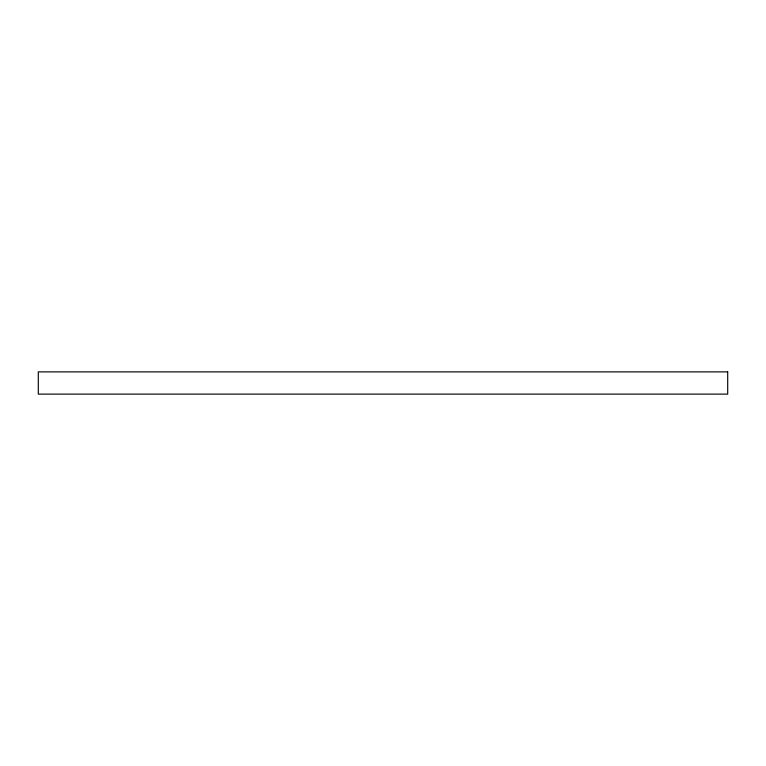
<?xml version="1.0" encoding="UTF-8"?>
<svg xmlns="http://www.w3.org/2000/svg" width="766" height="766" viewBox="0 0 766 766"><rect width="100%" height="100%" fill="white"/><g stroke="black" fill="none" stroke-linecap="round" stroke-linejoin="round"><path stroke-width="1.15" d="M727.7 371.883L38.3 371.883L38.3 394.117L727.7 394.117L727.7 371.883"/></g></svg>
